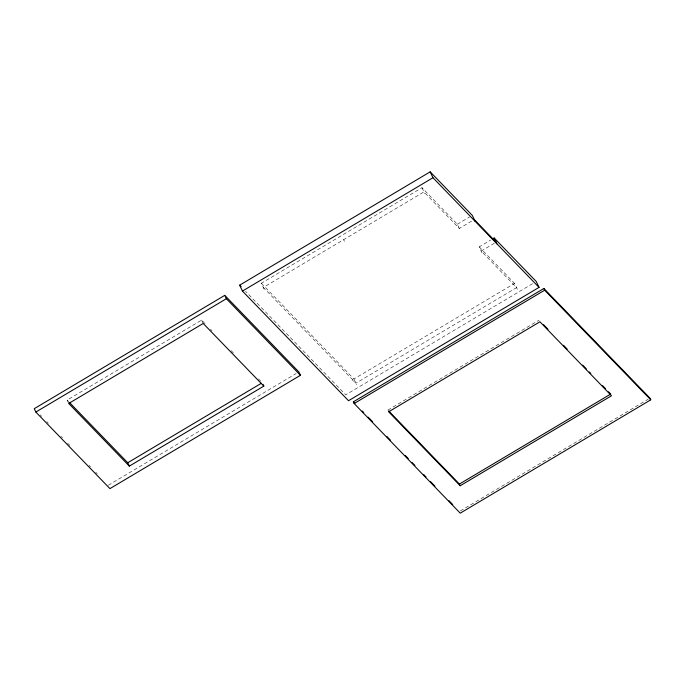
<?xml version="1.0" encoding="UTF-8"?>
<svg xmlns="http://www.w3.org/2000/svg" width="685" height="685" viewBox="0 0 685 685"><rect width="100%" height="100%" fill="white"/><g stroke="black" fill="none" stroke-linecap="round" stroke-linejoin="round"><path stroke-width="0.51" stroke-dasharray="3.42 2.57" d="M264.119 289.147L261.336 283.248L421.969 187.699L457.323 224.243L460.114 230.143M68.731 403.465L67.139 400.091L201.621 320.092L205.312 323.911M457.323 224.243L469.627 216.922M471.622 221.135L459.318 228.456L423.955 191.911L263.323 287.46L355.935 383.18L516.567 287.623L481.204 251.078L496.146 242.19M482 252.765L479.217 246.865L490.64 240.067M108.333 485.263L296.108 373.565M261.336 283.248L353.94 378.968L514.572 283.41L517.363 289.31M532.587 283.667L345.737 394.817L245.59 291.305M387.847 410.101L539.138 320.109M460.354 510.924L648.121 399.227M479.217 246.865L514.572 283.41M210.492 329.262L211.965 330.786M231.188 350.651L233.405 352.946M258.536 378.925L260.754 381.22M67.139 400.091L68.611 401.624M40.175 414.81L41.657 416.343M46.845 421.703L48.327 423.236M60.922 436.251L62.403 437.783M67.592 443.144L69.81 445.438M89.076 465.355L90.557 466.879M95.746 472.239L97.227 473.772M421.969 187.699L424.751 193.59M343.639 239.681L344.435 241.368M353.94 378.968L356.731 384.867M352.569 379.695L353.366 381.382M201.621 320.092L203.214 323.466"/><path stroke-width="1.03" d="M492.404 239.022L494.159 237.978L536.252 281.484L539.044 287.383L348.519 400.716L242.447 291.074L239.656 285.174L430.171 171.841L472.265 215.355L475.056 221.255M224.766 295.355L34.25 408.688L35.843 412.053L109.934 488.628L300.45 375.303L298.857 371.929L224.766 295.355L226.358 298.728L300.45 375.303M35.843 412.053L226.358 298.728M242.447 291.074L432.963 177.74L539.044 287.383M69.356 402.386L127.752 462.743L261.319 383.292M263.828 386.117L203.214 323.466L68.731 403.465L129.345 466.117L263.828 386.117L263.031 384.431M353.357 401.83L543.873 288.496L649.954 398.139L650.75 399.826L460.234 513.159L354.154 403.516L353.357 401.83L354.839 403.362M354.154 403.516L544.669 290.183L650.75 399.826M388.583 410.863L459.404 484.064L610.703 394.072L608.486 391.786M460.2 485.751L611.499 395.759L539.934 321.787L388.643 411.788L460.2 485.751L459.404 484.064M474.26 219.568L496.146 242.19M543.565 324.681L547.991 329.254M563.49 345.266L567.171 349.085M582.67 365.096L586.36 368.907M589.305 371.955L590.778 373.479M602.586 385.681L605.54 388.729M362.254 411.034L363.744 412.567M368.196 417.165L372.64 421.763M386.734 436.336L390.45 440.164M405.28 455.499L408.251 458.565M411.959 462.401L414.93 465.466M423.827 474.671L426.053 476.965M430.505 481.572L434.958 486.17M449.052 500.735L452.759 504.571M239.656 285.174L241.137 286.707M543.873 288.496L544.669 290.183M494.159 237.978L496.942 243.877M430.171 171.841L432.963 177.74M127.752 462.743L129.345 466.117"/></g></svg>
